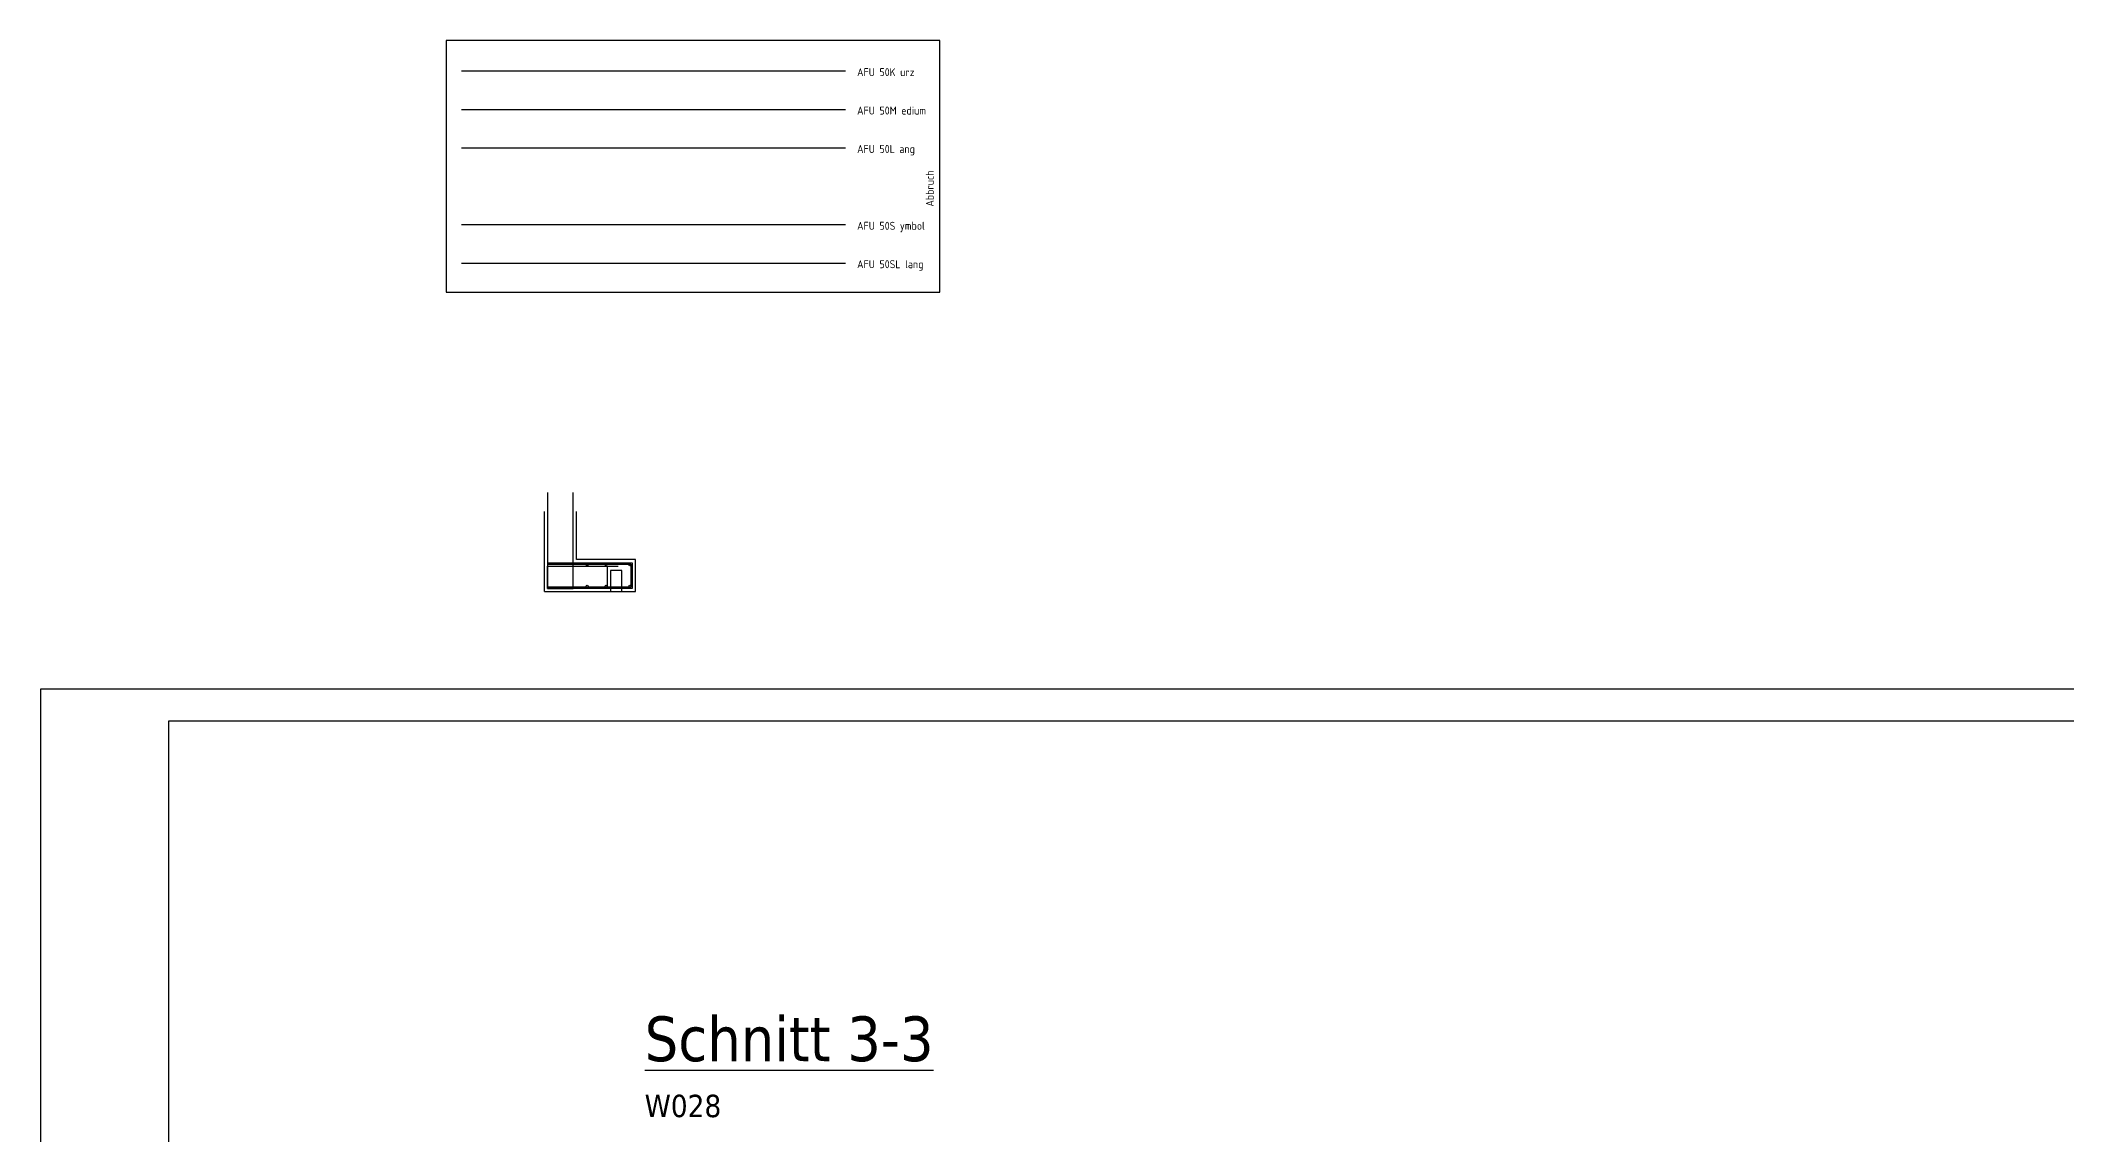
# Model space of a CAD drawing. Extents: x -7.1 to 83.9, y -5.7 to 50.5.
# Drawn here: x 6 to 21.82, y 39.98 to 48.52 of the extents above; entities that cross this region are included whole.
import ezdxf

# ---------------------------------------------------------------- set-up
doc = ezdxf.new("R2010")
doc.units = 0
doc.header["$LTSCALE"] = 0.5
doc.linetypes.add('AUSGEZOGEN', pattern=[1000.01, 1000, 0.01])
for name, color, linetype in [('AFU', 7, 'Continuous'), ('BETON', 7, 'Continuous'), ('OBJEKT', 7, 'Continuous'), ('RAHMEN', 7, 'Continuous'), ('RND', 7, 'Continuous'), ('RND-1', 7, 'Continuous'), ('TEXT', 7, 'Continuous')]:
    doc.layers.add(name, color=color, linetype=linetype)
doc.layers.add('NOPLOT', color=7, linetype='Continuous', plot=False)
doc.styles.add('helv', font='tahoma.ttf')
doc.styles.add('txt', font='isocp.shx')
doc.linetypes.add('ABBRUCH', pattern='A,0.15,-0.15,["x",Standard,S=0.07,R=0,X=-0.1,Y=-0.0238],-0.005', length=0.305)
doc.linetypes.add('AFU_50K', pattern='A,0.15,["/",Standard,S=0.2,R=0,X=-0.01,Y=-0.1],0.07,["/",Standard,S=0.2,R=0,X=-0.01,Y=-0.1],0.15', length=0.37)
doc.linetypes.add('AFU_50L', pattern='A,0.75,["/",Standard,S=0.2,R=0,X=-0.01,Y=-0.1],0.07,["/",Standard,S=0.2,R=0,X=-0.01,Y=-0.1],0.75', length=1.57)
doc.linetypes.add('AFU_50M', pattern='A,0.45,["/",Standard,S=0.2,R=0,X=-0.01,Y=-0.1],0.07,["/",Standard,S=0.2,R=0,X=-0.01,Y=-0.1],0.45', length=0.97)
doc.linetypes.add('AFU_50S', pattern='A,0,-0.15,["/",Standard,S=0.2,R=0,X=-0.01,Y=-0.1],0,-0.07,["/",Standard,S=0.2,R=0,X=-0.01,Y=-0.1],-0.15', length=0.37)
doc.linetypes.add('AFU_50SL', pattern='A,0,-0.75,["/",Standard,S=0.2,R=0,X=-0.01,Y=-0.1],0,-0.07,["/",Standard,S=0.2,R=0,X=-0.01,Y=-0.1],-0.75', length=1.57)

# ---------------------------------------------------------------- blocks, each defined once
blk = doc.blocks.new('DINA0')
at = {"layer": 'RAHMEN'}
for p, q in [((0, 84.1), (0, 0)), ((118.9, 84.1), (0, 84.1))]:
    blk.add_line(p, q, dxfattribs=at)
at = {"layer": 'RAHMEN', "color": 5}
for p, q in [((118.4, 83.6), (2, 83.6)), ((2, 83.6), (2, 0.5))]:
    blk.add_line(p, q, dxfattribs=at)

msp = doc.modelspace()

# ---------------------------------------------------------------- linework, layer by layer
at = {"layer": 'AFU', "color": 8, "linetype": 'AFU_50K'}
msp.add_line((12.288, 48.283), (9.288, 48.283), dxfattribs=at)
at = {"layer": 'AFU', "color": 8, "linetype": 'AFU_50M'}
msp.add_line((12.288, 47.983), (9.288, 47.983), dxfattribs=at)
at = {"layer": 'AFU', "color": 8, "linetype": 'AFU_50L'}
msp.add_line((12.288, 47.683), (9.288, 47.683), dxfattribs=at)
at = {"layer": 'AFU', "color": 8, "linetype": 'AFU_50S'}
msp.add_line((12.288, 47.083), (9.288, 47.083), dxfattribs=at)
at = {"layer": 'AFU', "color": 8, "linetype": 'AFU_50SL'}
msp.add_line((12.288, 46.783), (9.288, 46.783), dxfattribs=at)
at = {"layer": 'AFU', "color": 8, "linetype": 'ABBRUCH'}
msp.add_lwpolyline([(9.169, 46.557), (13.024, 46.557), (13.024, 48.523), (9.169, 48.523)], close=True, dxfattribs=at)
at = {"layer": 'BETON', "color": 6, "linetype": 'AUSGEZOGEN'}
for p, q in [((9.937, 44.219), (9.937, 44.844)), ((10.187, 44.469), (10.187, 44.844)), ((10.647, 44.469), (10.187, 44.469)), ((10.647, 44.219), (10.647, 44.469)), ((10.542, 44.384), (10.452, 44.384)), ((10.452, 44.384), (10.452, 44.219)), ((10.542, 44.219), (10.542, 44.384)), ((9.937, 44.219), (10.452, 44.219)), ((10.542, 44.219), (10.647, 44.219))]:
    msp.add_line(p, q, dxfattribs=at)
at = {"layer": 'NOPLOT', "color": 191, "linetype": 'Continuous'}
for points in [[(9.962, 44.444), (10.622, 44.444), (10.622, 44.244), (9.962, 44.244)], [(9.962, 44.434), (10.612, 44.434), (10.612, 44.254), (9.962, 44.254)]]:
    msp.add_lwpolyline(points, dxfattribs=at)
at = {"layer": 'OBJEKT', "color": 7, "linetype": 'AUSGEZOGEN'}
msp.add_line((10.452, 44.219), (10.542, 44.219), dxfattribs=at)
at = {"layer": 'RND', "color": 1, "linetype": 'AUSGEZOGEN'}
for points in [[(10.277, 44.417), (10.427, 44.417), (10.427, 44.244), (9.962, 44.244)], [(10.112, 44.244), (9.962, 44.244), (9.962, 44.417), (10.512, 44.417)]]:
    msp.add_lwpolyline(points, dxfattribs=at)
at = {"layer": 'RND', "color": 7, "linetype": 'AUSGEZOGEN'}
for centre in [(10.271, 44.427), (10.418, 44.427), (10.605, 44.427), (10.271, 44.261), (10.418, 44.261), (10.605, 44.261)]:
    msp.add_circle(centre, 0.007, dxfattribs=at)
at = {"layer": 'RND-1', "color": 1, "linetype": 'AUSGEZOGEN'}
msp.add_lwpolyline([(9.962, 44.994), (9.962, 44.244), (10.162, 44.244), (10.162, 44.994)], dxfattribs=at)

# ---------------------------------------------------------------- block references
at = {"layer": 'RAHMEN', "color": 7, "linetype": 'AUSGEZOGEN', "xscale": 0.5, "yscale": 0.5, "zscale": 0.5}
msp.add_blockref('DINA0', (6.001, 1.407), dxfattribs=at)

# ---------------------------------------------------------------- texts
at = {"layer": 'AFU', "color": 8, "linetype": 'AFU_50K', "style": 'txt'}
msp.add_text('AFU 50K urz', height=0.0625, dxfattribs=at).set_placement((12.379, 48.245))
at = {"layer": 'AFU', "color": 8, "linetype": 'AFU_50M', "style": 'txt'}
msp.add_text('AFU 50M edium', height=0.0625, dxfattribs=at).set_placement((12.379, 47.945))
at = {"layer": 'AFU', "color": 8, "linetype": 'AFU_50L', "style": 'txt'}
msp.add_text('AFU 50L ang', height=0.0625, dxfattribs=at).set_placement((12.379, 47.645))
at = {"layer": 'AFU', "color": 8, "linetype": 'ABBRUCH', "style": 'txt'}
msp.add_text('Abbruch', height=0.0625, rotation=90, dxfattribs=at).set_placement((12.978, 47.226))
at = {"layer": 'AFU', "color": 8, "linetype": 'AFU_50S', "style": 'txt'}
msp.add_text('AFU 50S ymbol', height=0.0625, dxfattribs=at).set_placement((12.379, 47.045))
at = {"layer": 'AFU', "color": 8, "linetype": 'AFU_50SL', "style": 'txt'}
msp.add_text('AFU 50SL lang', height=0.0625, dxfattribs=at).set_placement((12.379, 46.745))
at = {"layer": 'TEXT', "color": 5, "linetype": 'AUSGEZOGEN', "style": 'helv'}
msp.add_text('%%uSchnitt 3-3', height=0.35, dxfattribs=at).set_placement((10.72, 40.551))
at = {"layer": 'TEXT', "color": 1, "linetype": 'AUSGEZOGEN', "style": 'helv'}
msp.add_text('W028', height=0.175, dxfattribs=at).set_placement((10.72, 40.114))

doc.saveas('drawing.dxf')
